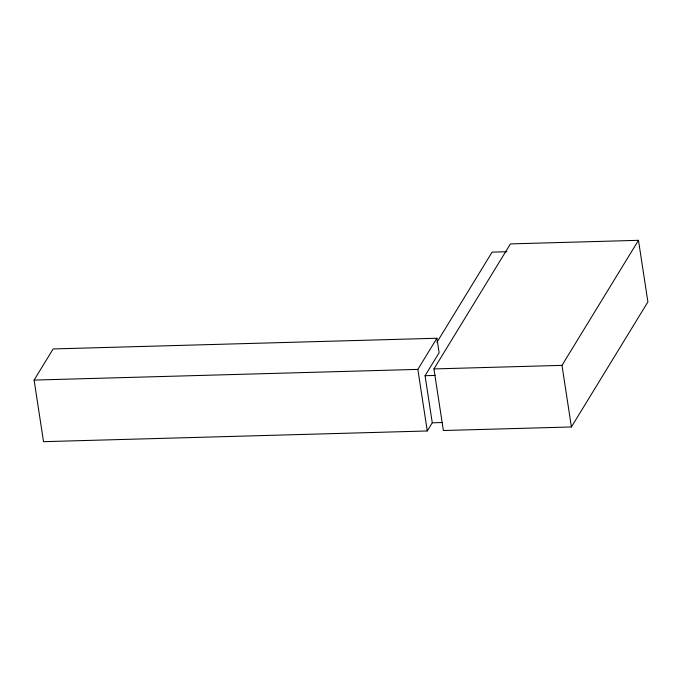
<?xml version="1.0" encoding="UTF-8"?>
<svg xmlns="http://www.w3.org/2000/svg" width="682" height="682" viewBox="0 0 682 682"><rect width="100%" height="100%" fill="white"/><g stroke="black" fill="none" stroke-linecap="round" stroke-linejoin="round"><path stroke-width="1.02" d="M34.1 380.079L53.145 348.945L436.889 338.246L439.114 352.739L425.065 375.705L432.269 422.806L427.273 430.973L43.529 441.672L34.1 380.079L417.844 369.38L436.889 338.246M436.872 342.415L492.106 252.127L506.905 251.718M433.94 368.928L510.434 243.9L638.471 240.328L647.9 301.921L571.414 426.958L443.368 430.521L433.94 368.928L561.985 365.364L638.471 240.328M425.065 375.705L435.125 375.424M432.269 422.806L442.328 422.525M561.985 365.364L571.414 426.958M417.844 369.38L427.273 430.973"/></g></svg>
